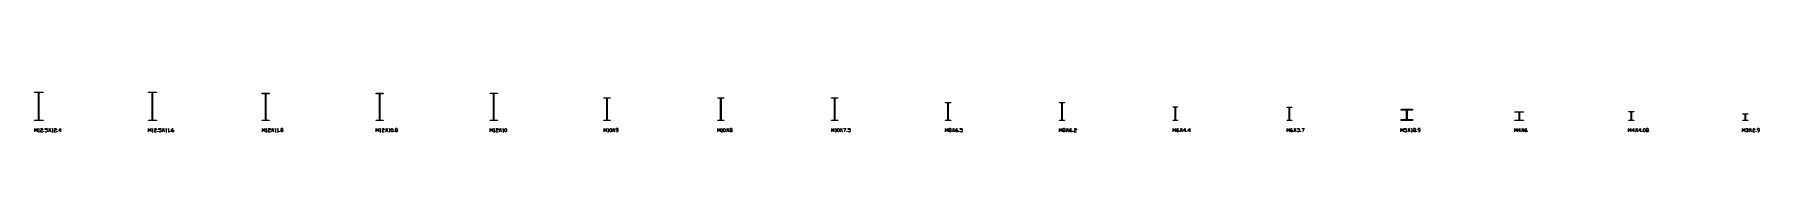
# Model space of a CAD drawing. Header units: inches. Extents: x 0 to 757, y -5 to 12.
import ezdxf

# ---------------------------------------------------------------- set-up
doc = ezdxf.new("R2010")
doc.units = ezdxf.units.IN
doc.header["$MEASUREMENT"] = 0
doc.layers.add('AISC_STEEL', color=7, linetype='Continuous')

msp = doc.modelspace()

# ---------------------------------------------------------------- linework, layer by layer
at = {"color": 3, "lineweight": 0}
for p, q in [((1.62, -4.98), (2.14, -4.98)), ((4.13, -4.98), (4.13, -4.73)), ((6.13, -3.49), (7.13, -4.98)), ((6.13, -4.98), (7.13, -3.49)), ((7.62, -4.98), (8.14, -4.98)), ((10.13, -4.98), (10.13, -4.73)), ((51.61, -4.98), (52.13, -4.98)), ((54.11, -4.98), (54.11, -4.73)), ((56.12, -3.49), (57.11, -4.98)), ((56.12, -4.98), (57.11, -3.49)), ((57.61, -4.98), (58.13, -4.98)), ((58.62, -4.98), (59.12, -4.98)), ((59.61, -4.98), (59.61, -4.73)), ((101.61, -4.98), (102.11, -4.98)), ((104.09, -3.49), (105.11, -4.98)), ((104.09, -4.98), (105.11, -3.49)), ((105.6, -4.98), (106.1, -4.98)), ((106.6, -4.98), (107.09, -4.98)), ((107.59, -4.98), (107.59, -4.73)), ((151.6, -4.98), (152.09, -4.98)), ((154.08, -3.49), (155.09, -4.98)), ((154.08, -4.98), (155.09, -3.49)), ((155.59, -4.98), (156.08, -4.98)), ((156.83, -4.98), (156.83, -4.98)), ((157.84, -4.98), (157.84, -4.73)), ((201.58, -4.98), (202.07, -4.98)), ((204.06, -3.49), (205.07, -4.98)), ((204.06, -4.98), (205.07, -3.49)), ((205.57, -4.98), (206.07, -4.98)), ((206.81, -4.98), (206.81, -4.98)), ((251.56, -4.98), (252.06, -4.98)), ((252.8, -4.98), (252.8, -4.98)), ((253.79, -3.49), (254.81, -4.98)), ((253.79, -4.98), (254.81, -3.49)), ((301.54, -4.98), (302.04, -4.98)), ((302.78, -4.98), (302.78, -4.98)), ((303.78, -3.49), (304.79, -4.98)), ((303.78, -4.98), (304.79, -3.49)), ((351.53, -4.98), (352.02, -4.98)), ((352.77, -4.98), (352.77, -4.98)), ((353.76, -3.49), (354.78, -4.98)), ((353.76, -4.98), (354.78, -3.49)), ((356.76, -4.98), (356.76, -4.73)), ((403, -3.49), (404.01, -4.98)), ((403, -4.98), (404.01, -3.49)), ((406, -4.98), (406, -4.73)), ((452.98, -3.49), (454, -4.98)), ((452.98, -4.98), (454, -3.49)), ((455.98, -4.98), (455.98, -4.73)), ((502.96, -3.49), (503.98, -4.98)), ((502.96, -4.98), (503.98, -3.49)), ((505.96, -4.98), (505.96, -4.73)), ((552.95, -3.49), (553.96, -4.98)), ((552.95, -4.98), (553.96, -3.49)), ((555.95, -4.98), (555.95, -4.73)), ((602.93, -3.49), (603.95, -4.98)), ((602.93, -4.98), (603.95, -3.49)), ((604.44, -4.98), (604.94, -4.98)), ((606.95, -4.98), (606.95, -4.73)), ((652.94, -3.49), (653.93, -4.98)), ((652.94, -4.98), (653.93, -3.49)), ((702.92, -3.49), (703.91, -4.98)), ((702.92, -4.98), (703.91, -3.49)), ((705.92, -4.98), (705.92, -4.73)), ((706.66, -4.98), (706.66, -4.98)), ((752.9, -3.49), (753.89, -4.98)), ((752.9, -4.98), (753.89, -3.49)), ((755.9, -4.98), (755.9, -4.73))]:
    msp.add_line(p, q, dxfattribs=at)
for points in [[(0.13, -4.98), (0.13, -3.49), (0.63, -4.48), (1.13, -3.49), (1.13, -4.98)], [(1.62, -3.74), (1.9, -3.49), (1.9, -4.98)], [(2.64, -3.74), (2.89, -3.49), (3.38, -3.49), (3.63, -3.74), (3.63, -3.99), (3.38, -4.23), (2.89, -4.23), (2.64, -4.48), (2.64, -4.98), (3.63, -4.98)], [(4.62, -4.73), (4.87, -4.98), (5.39, -4.98), (5.64, -4.73), (5.64, -4.23), (5.39, -3.99), (4.62, -3.99), (4.62, -3.49), (5.64, -3.49)], [(7.62, -3.74), (7.87, -3.49), (7.87, -4.98)], [(8.64, -3.74), (8.89, -3.49), (9.38, -3.49), (9.63, -3.74), (9.63, -3.99), (9.38, -4.23), (8.89, -4.23), (8.64, -4.48), (8.64, -4.98), (9.63, -4.98)], [(11.64, -4.48), (10.62, -4.48), (11.39, -3.49), (11.39, -4.98)], [(50.12, -4.98), (50.12, -3.49), (50.61, -4.48), (51.11, -3.49), (51.11, -4.98)], [(51.61, -3.74), (51.88, -3.49), (51.88, -4.98)], [(52.62, -3.74), (52.87, -3.49), (53.37, -3.49), (53.61, -3.74), (53.61, -3.99), (53.37, -4.23), (52.87, -4.23), (52.62, -4.48), (52.62, -4.98), (53.61, -4.98)], [(54.61, -4.73), (54.88, -4.98), (55.37, -4.98), (55.62, -4.73), (55.62, -4.23), (55.37, -3.99), (54.61, -3.99), (54.61, -3.49), (55.62, -3.49)], [(57.61, -3.74), (57.85, -3.49), (57.85, -4.98)], [(58.62, -3.74), (58.87, -3.49), (58.87, -4.98)], [(60.11, -4.23), (60.85, -4.23), (61.13, -4.48), (61.13, -4.73), (60.85, -4.98), (60.36, -4.98), (60.11, -4.73), (60.11, -3.99), (60.61, -3.49), (60.85, -3.49)], [(100.1, -4.98), (100.1, -3.49), (100.6, -4.48), (101.09, -3.49), (101.09, -4.98)], [(101.61, -3.74), (101.86, -3.49), (101.86, -4.98)], [(102.6, -3.74), (102.85, -3.49), (103.35, -3.49), (103.6, -3.74), (103.6, -3.99), (103.35, -4.23), (102.85, -4.23), (102.6, -4.48), (102.6, -4.98), (103.6, -4.98)], [(105.6, -3.74), (105.85, -3.49), (105.85, -4.98)], [(106.6, -3.74), (106.84, -3.49), (106.84, -4.98)], [(108.85, -4.23), (109.1, -4.48), (109.1, -4.73), (108.85, -4.98), (108.36, -4.98), (108.11, -4.73), (108.11, -4.48), (108.36, -4.23), (108.85, -4.23), (109.1, -3.99), (109.1, -3.74), (108.85, -3.49), (108.36, -3.49), (108.11, -3.74), (108.11, -3.99), (108.36, -4.23)], [(150.08, -4.98), (150.08, -3.49), (150.58, -4.48), (151.08, -3.49), (151.08, -4.98)], [(151.6, -3.74), (151.84, -3.49), (151.84, -4.98)], [(152.59, -3.74), (152.84, -3.49), (153.33, -3.49), (153.58, -3.74), (153.58, -3.99), (153.33, -4.23), (152.84, -4.23), (152.59, -4.48), (152.59, -4.98), (153.58, -4.98)], [(155.59, -3.74), (155.84, -3.49), (155.84, -4.98)], [(159.08, -4.23), (159.33, -4.48), (159.33, -4.73), (159.08, -4.98), (158.59, -4.98), (158.34, -4.73), (158.34, -4.48), (158.59, -4.23), (159.08, -4.23), (159.33, -3.99), (159.33, -3.74), (159.08, -3.49), (158.59, -3.49), (158.34, -3.74), (158.34, -3.99), (158.59, -4.23)], [(200.07, -4.98), (200.07, -3.49), (200.56, -4.48), (201.06, -3.49), (201.06, -4.98)], [(201.58, -3.74), (201.83, -3.49), (201.83, -4.98)], [(202.57, -3.74), (202.82, -3.49), (203.31, -3.49), (203.56, -3.74), (203.56, -3.99), (203.31, -4.23), (202.82, -4.23), (202.57, -4.48), (202.57, -4.98), (203.56, -4.98)], [(205.57, -3.74), (205.82, -3.49), (205.82, -4.98)], [(250.05, -4.98), (250.05, -3.49), (250.54, -4.48), (251.07, -3.49), (251.07, -4.98)], [(251.56, -3.74), (251.81, -3.49), (251.81, -4.98)], [(255.55, -4.98), (255.8, -4.98), (256.3, -4.48), (256.3, -3.74), (256.05, -3.49), (255.55, -3.49), (255.31, -3.74), (255.31, -3.99), (255.55, -4.23), (256.3, -4.23)], [(300.03, -4.98), (300.03, -3.49), (300.53, -4.48), (301.05, -3.49), (301.05, -4.98)], [(301.54, -3.74), (301.79, -3.49), (301.79, -4.98)], [(306.03, -4.23), (306.28, -4.48), (306.28, -4.73), (306.03, -4.98), (305.54, -4.98), (305.29, -4.73), (305.29, -4.48), (305.54, -4.23), (306.03, -4.23), (306.28, -3.99), (306.28, -3.74), (306.03, -3.49), (305.54, -3.49), (305.29, -3.74), (305.29, -3.99), (305.54, -4.23)], [(350.01, -4.98), (350.01, -3.49), (350.51, -4.48), (351.03, -3.49), (351.03, -4.98)], [(351.53, -3.74), (351.78, -3.49), (351.78, -4.98)], [(355.27, -3.49), (356.26, -3.49), (355.52, -4.98)], [(357.28, -4.73), (357.53, -4.98), (358.02, -4.98), (358.27, -4.73), (358.27, -4.23), (358.02, -3.99), (357.28, -3.99), (357.28, -3.49), (358.27, -3.49)], [(400, -4.98), (400, -3.49), (400.49, -4.48), (401.01, -3.49), (401.01, -4.98)], [(402.25, -4.23), (402.5, -4.48), (402.5, -4.73), (402.25, -4.98), (401.76, -4.98), (401.51, -4.73), (401.51, -4.48), (401.76, -4.23), (402.25, -4.23), (402.5, -3.99), (402.5, -3.74), (402.25, -3.49), (401.76, -3.49), (401.51, -3.74), (401.51, -3.99), (401.76, -4.23)], [(404.51, -4.23), (405.25, -4.23), (405.5, -4.48), (405.5, -4.73), (405.25, -4.98), (404.76, -4.98), (404.51, -4.73), (404.51, -3.99), (405.01, -3.49), (405.25, -3.49)], [(406.49, -4.73), (406.74, -4.98), (407.26, -4.98), (407.51, -4.73), (407.51, -4.23), (407.26, -3.99), (406.49, -3.99), (406.49, -3.49), (407.51, -3.49)], [(449.98, -4.98), (449.98, -3.49), (450.5, -4.48), (451, -3.49), (451, -4.98)], [(452.24, -4.23), (452.48, -4.48), (452.48, -4.73), (452.24, -4.98), (451.74, -4.98), (451.49, -4.73), (451.49, -4.48), (451.74, -4.23), (452.24, -4.23), (452.48, -3.99), (452.48, -3.74), (452.24, -3.49), (451.74, -3.49), (451.49, -3.74), (451.49, -3.99), (451.74, -4.23)], [(454.49, -4.23), (455.24, -4.23), (455.48, -4.48), (455.48, -4.73), (455.24, -4.98), (454.74, -4.98), (454.49, -4.73), (454.49, -3.99), (454.99, -3.49), (455.24, -3.49)], [(456.48, -3.74), (456.75, -3.49), (457.24, -3.49), (457.49, -3.74), (457.49, -3.99), (457.24, -4.23), (456.75, -4.23), (456.48, -4.48), (456.48, -4.98), (457.49, -4.98)], [(499.96, -4.98), (499.96, -3.49), (500.48, -4.48), (500.98, -3.49), (500.98, -4.98)], [(501.48, -4.23), (502.22, -4.23), (502.47, -4.48), (502.47, -4.73), (502.22, -4.98), (501.72, -4.98), (501.48, -4.73), (501.48, -3.99), (501.97, -3.49), (502.22, -3.49)], [(505.47, -4.48), (504.48, -4.48), (505.22, -3.49), (505.22, -4.98)], [(507.48, -4.48), (506.46, -4.48), (507.23, -3.49), (507.23, -4.98)], [(549.95, -4.98), (549.95, -3.49), (550.47, -4.48), (550.96, -3.49), (550.96, -4.98)], [(551.46, -4.23), (552.2, -4.23), (552.45, -4.48), (552.45, -4.73), (552.2, -4.98), (551.71, -4.98), (551.46, -4.73), (551.46, -3.99), (551.95, -3.49), (552.2, -3.49)], [(554.46, -3.74), (554.71, -3.49), (555.2, -3.49), (555.45, -3.74), (555.45, -3.99), (555.2, -4.23), (554.95, -4.23)], [(555.2, -4.23), (555.45, -4.48), (555.45, -4.73), (555.2, -4.98), (554.71, -4.98), (554.46, -4.73)], [(556.47, -3.49), (557.46, -3.49), (556.71, -4.98)], [(599.93, -4.98), (599.93, -3.49), (600.45, -4.48), (600.95, -3.49), (600.95, -4.98)], [(601.44, -4.73), (601.69, -4.98), (602.19, -4.98), (602.43, -4.73), (602.43, -4.23), (602.19, -3.99), (601.44, -3.99), (601.44, -3.49), (602.43, -3.49)], [(604.44, -3.74), (604.69, -3.49), (604.69, -4.98)], [(606.2, -4.23), (606.45, -4.48), (606.45, -4.73), (606.2, -4.98), (605.68, -4.98), (605.43, -4.73), (605.43, -4.48), (605.68, -4.23), (606.2, -4.23), (606.45, -3.99), (606.45, -3.74), (606.2, -3.49), (605.68, -3.49), (605.43, -3.74), (605.43, -3.99), (605.68, -4.23)], [(607.69, -4.98), (607.94, -4.98), (608.43, -4.48), (608.43, -3.74), (608.19, -3.49), (607.69, -3.49), (607.44, -3.74), (607.44, -3.99), (607.69, -4.23), (608.43, -4.23)], [(649.94, -4.98), (649.94, -3.49), (650.43, -4.48), (650.93, -3.49), (650.93, -4.98)], [(652.42, -4.48), (651.42, -4.48), (652.17, -3.49), (652.17, -4.98)], [(654.42, -4.23), (655.17, -4.23), (655.42, -4.48), (655.42, -4.73), (655.17, -4.98), (654.67, -4.98), (654.42, -4.73), (654.42, -3.99), (654.92, -3.49), (655.17, -3.49)], [(699.92, -4.98), (699.92, -3.49), (700.42, -4.48), (700.91, -3.49), (700.91, -4.98)], [(702.4, -4.48), (701.41, -4.48), (702.15, -3.49), (702.15, -4.98)], [(705.4, -4.48), (704.41, -4.48), (705.15, -3.49), (705.15, -4.98)], [(708.4, -4.23), (708.65, -4.48), (708.65, -4.73), (708.4, -4.98), (707.9, -4.98), (707.66, -4.73), (707.66, -4.48), (707.9, -4.23), (708.4, -4.23), (708.65, -3.99), (708.65, -3.74), (708.4, -3.49), (707.9, -3.49), (707.66, -3.74), (707.66, -3.99), (707.9, -4.23)], [(749.9, -4.98), (749.9, -3.49), (750.4, -4.48), (750.89, -3.49), (750.89, -4.98)], [(751.39, -3.74), (751.64, -3.49), (752.13, -3.49), (752.38, -3.74), (752.38, -3.99), (752.13, -4.23), (751.89, -4.23)], [(752.13, -4.23), (752.38, -4.48), (752.38, -4.73), (752.13, -4.98), (751.64, -4.98), (751.39, -4.73)], [(754.39, -3.74), (754.64, -3.49), (755.13, -3.49), (755.38, -3.74), (755.38, -3.99), (755.13, -4.23), (754.64, -4.23), (754.39, -4.48), (754.39, -4.98), (755.38, -4.98)], [(756.65, -4.98), (756.89, -4.98), (757.39, -4.48), (757.39, -3.74), (757.14, -3.49), (756.65, -3.49), (756.4, -3.74), (756.4, -3.99), (756.65, -4.23), (757.39, -4.23)]]:
    msp.add_lwpolyline(points, dxfattribs=at)
for points in [[(156.83, -4.98), (156.58, -4.73), (156.58, -3.74), (156.83, -3.49), (157.07, -3.49), (157.32, -3.74), (157.32, -4.73), (157.07, -4.98)], [(206.81, -4.98), (206.56, -4.73), (206.56, -3.74), (206.81, -3.49), (207.06, -3.49), (207.31, -3.74), (207.31, -4.73), (207.06, -4.98)], [(252.8, -4.98), (252.55, -4.73), (252.55, -3.74), (252.8, -3.49), (253.05, -3.49), (253.3, -3.74), (253.3, -4.73), (253.05, -4.98)], [(302.78, -4.98), (302.54, -4.73), (302.54, -3.74), (302.78, -3.49), (303.03, -3.49), (303.28, -3.74), (303.28, -4.73), (303.03, -4.98)], [(352.77, -4.98), (352.52, -4.73), (352.52, -3.74), (352.77, -3.49), (353.01, -3.49), (353.26, -3.74), (353.26, -4.73), (353.01, -4.98)], [(706.66, -4.98), (706.42, -4.73), (706.42, -3.74), (706.66, -3.49), (706.91, -3.49), (707.16, -3.74), (707.16, -4.73), (706.91, -4.98)]]:
    msp.add_lwpolyline(points, close=True, dxfattribs=at)
at = {"layer": 'AISC_STEEL'}
for points in [[(3.75, 12.5), (3.75, 12.27), (2.29, 12.27), (2.26, 12.27), (2.23, 12.27), (2.2, 12.26), (2.17, 12.25), (2.15, 12.24), (2.12, 12.23), (2.1, 12.21), (2.07, 12.19), (2.05, 12.17), (2.03, 12.15), (2.01, 12.13), (2, 12.1), (1.98, 12.08), (1.97, 12.05), (1.96, 12.02), (1.96, 12), (1.95, 11.97), (1.95, 11.94), (1.95, 0.56), (1.95, 0.53), (1.96, 0.5), (1.96, 0.48), (1.97, 0.45), (1.98, 0.42), (2, 0.4), (2.01, 0.37), (2.03, 0.35), (2.05, 0.33), (2.07, 0.31), (2.1, 0.29), (2.12, 0.27), (2.15, 0.26), (2.17, 0.25), (2.2, 0.24), (2.23, 0.23), (2.26, 0.23), (2.29, 0.23), (3.75, 0.23), (3.75, 0), (0, 0), (0, 0.23), (1.46, 0.23), (1.49, 0.23), (1.52, 0.23), (1.55, 0.24), (1.58, 0.25), (1.6, 0.26), (1.63, 0.27), (1.65, 0.29), (1.68, 0.31), (1.7, 0.33), (1.72, 0.35), (1.74, 0.37), (1.75, 0.4), (1.77, 0.42), (1.78, 0.45), (1.79, 0.48), (1.79, 0.5), (1.8, 0.53), (1.8, 0.56), (1.8, 11.94), (1.8, 11.97), (1.79, 12), (1.79, 12.02), (1.78, 12.05), (1.77, 12.08), (1.75, 12.1), (1.74, 12.13), (1.72, 12.15), (1.7, 12.17), (1.68, 12.19), (1.65, 12.21), (1.63, 12.23), (1.6, 12.24), (1.58, 12.25), (1.55, 12.26), (1.52, 12.27), (1.49, 12.27), (1.46, 12.27), (0, 12.27), (0, 12.5)], [(53.5, 12.5), (53.5, 12.29), (52.18, 12.29), (52.15, 12.29), (52.12, 12.28), (52.09, 12.28), (52.07, 12.27), (52.04, 12.26), (52.01, 12.25), (51.99, 12.23), (51.96, 12.21), (51.94, 12.2), (51.92, 12.18), (51.9, 12.15), (51.88, 12.13), (51.87, 12.1), (51.86, 12.08), (51.85, 12.05), (51.84, 12.02), (51.83, 11.99), (51.83, 11.97), (51.83, 11.94), (51.83, 0.56), (51.83, 0.53), (51.83, 0.51), (51.84, 0.48), (51.85, 0.45), (51.86, 0.42), (51.87, 0.4), (51.88, 0.37), (51.9, 0.35), (51.92, 0.32), (51.94, 0.3), (51.96, 0.29), (51.99, 0.27), (52.01, 0.25), (52.04, 0.24), (52.07, 0.23), (52.09, 0.22), (52.12, 0.22), (52.15, 0.21), (52.18, 0.21), (53.5, 0.21), (53.5, 0), (50, 0), (50, 0.21), (51.32, 0.21), (51.35, 0.21), (51.38, 0.22), (51.41, 0.22), (51.43, 0.23), (51.46, 0.24), (51.49, 0.25), (51.51, 0.27), (51.54, 0.29), (51.56, 0.3), (51.58, 0.32), (51.6, 0.35), (51.62, 0.37), (51.63, 0.4), (51.64, 0.42), (51.65, 0.45), (51.66, 0.48), (51.67, 0.51), (51.67, 0.53), (51.67, 0.56), (51.67, 11.94), (51.67, 11.97), (51.67, 11.99), (51.66, 12.02), (51.65, 12.05), (51.64, 12.08), (51.63, 12.1), (51.62, 12.13), (51.6, 12.15), (51.58, 12.18), (51.56, 12.2), (51.54, 12.21), (51.51, 12.23), (51.49, 12.25), (51.46, 12.26), (51.43, 12.27), (51.41, 12.28), (51.38, 12.28), (51.35, 12.29), (51.32, 12.29), (50, 12.29), (50, 12.5)], [(103.07, 12), (103.07, 11.78), (101.96, 11.78), (101.93, 11.77), (101.9, 11.77), (101.87, 11.76), (101.85, 11.75), (101.82, 11.74), (101.79, 11.73), (101.77, 11.71), (101.74, 11.7), (101.72, 11.68), (101.7, 11.65), (101.68, 11.63), (101.67, 11.61), (101.66, 11.58), (101.64, 11.55), (101.64, 11.52), (101.63, 11.5), (101.62, 11.47), (101.62, 11.44), (101.62, 0.56), (101.62, 0.53), (101.63, 0.5), (101.64, 0.48), (101.64, 0.45), (101.66, 0.42), (101.67, 0.39), (101.68, 0.37), (101.7, 0.35), (101.72, 0.32), (101.74, 0.3), (101.77, 0.29), (101.79, 0.27), (101.82, 0.26), (101.85, 0.25), (101.87, 0.24), (101.9, 0.23), (101.93, 0.23), (101.96, 0.22), (103.07, 0.22), (103.07, 0), (100, 0), (100, 0.22), (101.11, 0.22), (101.14, 0.23), (101.17, 0.23), (101.2, 0.24), (101.22, 0.25), (101.25, 0.26), (101.28, 0.27), (101.3, 0.29), (101.33, 0.3), (101.35, 0.32), (101.37, 0.35), (101.39, 0.37), (101.4, 0.39), (101.41, 0.42), (101.43, 0.45), (101.43, 0.48), (101.44, 0.5), (101.45, 0.53), (101.45, 0.56), (101.45, 11.44), (101.45, 11.47), (101.44, 11.5), (101.43, 11.52), (101.43, 11.55), (101.41, 11.58), (101.4, 11.61), (101.39, 11.63), (101.37, 11.65), (101.35, 11.68), (101.33, 11.7), (101.3, 11.71), (101.28, 11.73), (101.25, 11.74), (101.22, 11.75), (101.2, 11.76), (101.17, 11.77), (101.14, 11.77), (101.11, 11.78), (100, 11.78), (100, 12)], [(153.07, 12), (153.07, 11.79), (151.97, 11.79), (151.94, 11.79), (151.91, 11.79), (151.88, 11.78), (151.85, 11.77), (151.83, 11.76), (151.8, 11.75), (151.77, 11.73), (151.75, 11.72), (151.73, 11.7), (151.71, 11.68), (151.69, 11.65), (151.67, 11.63), (151.66, 11.61), (151.64, 11.58), (151.63, 11.55), (151.63, 11.52), (151.62, 11.5), (151.62, 11.47), (151.62, 11.44), (151.62, 0.56), (151.62, 0.53), (151.62, 0.5), (151.63, 0.48), (151.63, 0.45), (151.64, 0.42), (151.66, 0.39), (151.67, 0.37), (151.69, 0.35), (151.71, 0.32), (151.73, 0.3), (151.75, 0.28), (151.77, 0.27), (151.8, 0.25), (151.83, 0.24), (151.85, 0.23), (151.88, 0.22), (151.91, 0.21), (151.94, 0.21), (151.97, 0.21), (153.07, 0.21), (153.07, 0), (150, 0), (150, 0.21), (151.1, 0.21), (151.13, 0.21), (151.16, 0.21), (151.19, 0.22), (151.22, 0.23), (151.24, 0.24), (151.27, 0.25), (151.3, 0.27), (151.32, 0.28), (151.34, 0.3), (151.36, 0.32), (151.38, 0.35), (151.4, 0.37), (151.41, 0.39), (151.43, 0.42), (151.44, 0.45), (151.44, 0.48), (151.45, 0.5), (151.45, 0.53), (151.46, 0.56), (151.46, 11.44), (151.45, 11.47), (151.45, 11.5), (151.44, 11.52), (151.44, 11.55), (151.43, 11.58), (151.41, 11.61), (151.4, 11.63), (151.38, 11.65), (151.36, 11.68), (151.34, 11.7), (151.32, 11.72), (151.3, 11.73), (151.27, 11.75), (151.24, 11.76), (151.22, 11.77), (151.19, 11.78), (151.16, 11.79), (151.13, 11.79), (151.1, 11.79), (150, 11.79), (150, 12)], [(203.25, 12), (203.25, 11.82), (202.02, 11.82), (201.99, 11.82), (201.96, 11.81), (201.93, 11.81), (201.9, 11.8), (201.88, 11.79), (201.85, 11.77), (201.83, 11.76), (201.8, 11.74), (201.78, 11.72), (201.76, 11.69), (201.75, 11.67), (201.73, 11.64), (201.72, 11.62), (201.71, 11.59), (201.7, 11.56), (201.7, 11.53), (201.7, 11.5), (201.7, 0.5), (201.7, 0.47), (201.7, 0.44), (201.71, 0.41), (201.72, 0.38), (201.73, 0.36), (201.75, 0.33), (201.76, 0.31), (201.78, 0.28), (201.8, 0.26), (201.83, 0.24), (201.85, 0.23), (201.88, 0.21), (201.9, 0.2), (201.93, 0.19), (201.96, 0.19), (201.99, 0.18), (202.02, 0.18), (203.25, 0.18), (203.25, 0), (200, 0), (200, 0.18), (201.23, 0.18), (201.26, 0.18), (201.29, 0.19), (201.32, 0.19), (201.35, 0.2), (201.37, 0.21), (201.4, 0.23), (201.42, 0.24), (201.45, 0.26), (201.47, 0.28), (201.49, 0.31), (201.5, 0.33), (201.52, 0.36), (201.53, 0.38), (201.54, 0.41), (201.55, 0.44), (201.55, 0.47), (201.55, 0.5), (201.55, 11.5), (201.55, 11.53), (201.55, 11.56), (201.54, 11.59), (201.53, 11.62), (201.52, 11.64), (201.5, 11.67), (201.49, 11.69), (201.47, 11.72), (201.45, 11.74), (201.42, 11.76), (201.4, 11.77), (201.37, 11.79), (201.35, 11.8), (201.32, 11.81), (201.29, 11.81), (201.26, 11.82), (201.23, 11.82), (200, 11.82), (200, 12)], [(252.69, 10), (252.69, 9.79), (251.78, 9.79), (251.75, 9.79), (251.72, 9.79), (251.69, 9.78), (251.66, 9.77), (251.64, 9.76), (251.61, 9.75), (251.59, 9.74), (251.56, 9.72), (251.54, 9.7), (251.52, 9.68), (251.5, 9.66), (251.48, 9.63), (251.47, 9.61), (251.45, 9.58), (251.44, 9.55), (251.43, 9.52), (251.43, 9.5), (251.42, 9.47), (251.42, 9.44), (251.42, 0.56), (251.42, 0.53), (251.43, 0.5), (251.43, 0.48), (251.44, 0.45), (251.45, 0.42), (251.47, 0.39), (251.48, 0.37), (251.5, 0.34), (251.52, 0.32), (251.54, 0.3), (251.56, 0.28), (251.59, 0.26), (251.61, 0.25), (251.64, 0.24), (251.66, 0.23), (251.69, 0.22), (251.72, 0.21), (251.75, 0.21), (251.78, 0.21), (252.69, 0.21), (252.69, 0), (250, 0), (250, 0.21), (250.91, 0.21), (250.94, 0.21), (250.97, 0.21), (251, 0.22), (251.03, 0.23), (251.05, 0.24), (251.08, 0.25), (251.1, 0.26), (251.13, 0.28), (251.15, 0.3), (251.17, 0.32), (251.19, 0.34), (251.21, 0.37), (251.22, 0.39), (251.24, 0.42), (251.25, 0.45), (251.26, 0.48), (251.26, 0.5), (251.27, 0.53), (251.27, 0.56), (251.27, 9.44), (251.27, 9.47), (251.26, 9.5), (251.26, 9.52), (251.25, 9.55), (251.24, 9.58), (251.22, 9.61), (251.21, 9.63), (251.19, 9.66), (251.17, 9.68), (251.15, 9.7), (251.13, 9.72), (251.1, 9.74), (251.08, 9.75), (251.05, 9.76), (251.03, 9.77), (251, 9.78), (250.97, 9.79), (250.94, 9.79), (250.91, 9.79), (250, 9.79), (250, 10)], [(302.69, 9.95), (302.69, 9.77), (301.8, 9.77), (301.77, 9.77), (301.74, 9.76), (301.71, 9.76), (301.68, 9.75), (301.65, 9.74), (301.62, 9.73), (301.6, 9.71), (301.57, 9.7), (301.55, 9.68), (301.53, 9.66), (301.51, 9.63), (301.49, 9.61), (301.47, 9.59), (301.46, 9.56), (301.44, 9.53), (301.43, 9.5), (301.43, 9.48), (301.42, 9.45), (301.42, 9.42), (301.42, 9.39), (301.42, 0.56), (301.42, 0.53), (301.42, 0.5), (301.43, 0.47), (301.43, 0.45), (301.44, 0.42), (301.46, 0.39), (301.47, 0.36), (301.49, 0.34), (301.51, 0.32), (301.53, 0.29), (301.55, 0.27), (301.57, 0.25), (301.6, 0.24), (301.62, 0.22), (301.65, 0.21), (301.68, 0.2), (301.71, 0.19), (301.74, 0.19), (301.77, 0.18), (301.8, 0.18), (302.69, 0.18), (302.69, 0), (300, 0), (300, 0.18), (300.89, 0.18), (300.92, 0.18), (300.95, 0.19), (300.98, 0.19), (301.01, 0.2), (301.04, 0.21), (301.07, 0.22), (301.09, 0.24), (301.12, 0.25), (301.14, 0.27), (301.16, 0.29), (301.18, 0.32), (301.2, 0.34), (301.22, 0.36), (301.23, 0.39), (301.25, 0.42), (301.26, 0.45), (301.26, 0.47), (301.27, 0.5), (301.27, 0.53), (301.27, 0.56), (301.27, 9.39), (301.27, 9.42), (301.27, 9.45), (301.26, 9.48), (301.26, 9.5), (301.25, 9.53), (301.23, 9.56), (301.22, 9.59), (301.2, 9.61), (301.18, 9.63), (301.16, 9.66), (301.14, 9.68), (301.12, 9.7), (301.09, 9.71), (301.07, 9.73), (301.04, 9.74), (301.01, 9.75), (300.98, 9.76), (300.95, 9.76), (300.92, 9.77), (300.89, 9.77), (300, 9.77), (300, 9.95)], [(352.69, 9.99), (352.69, 9.82), (351.68, 9.82), (351.65, 9.82), (351.62, 9.81), (351.59, 9.8), (351.56, 9.79), (351.53, 9.78), (351.51, 9.76), (351.49, 9.74), (351.47, 9.72), (351.45, 9.69), (351.44, 9.67), (351.42, 9.64), (351.42, 9.61), (351.41, 9.58), (351.41, 9.55), (351.41, 0.44), (351.41, 0.41), (351.42, 0.38), (351.42, 0.35), (351.44, 0.32), (351.45, 0.3), (351.47, 0.27), (351.49, 0.25), (351.51, 0.23), (351.53, 0.21), (351.56, 0.2), (351.59, 0.19), (351.62, 0.18), (351.65, 0.17), (351.68, 0.17), (352.69, 0.17), (352.69, 0), (350, 0), (350, 0.17), (351.01, 0.17), (351.04, 0.17), (351.07, 0.18), (351.1, 0.19), (351.13, 0.2), (351.16, 0.21), (351.18, 0.23), (351.2, 0.25), (351.22, 0.27), (351.24, 0.3), (351.25, 0.32), (351.27, 0.35), (351.27, 0.38), (351.28, 0.41), (351.28, 0.44), (351.28, 9.55), (351.28, 9.58), (351.27, 9.61), (351.27, 9.64), (351.25, 9.67), (351.24, 9.69), (351.22, 9.72), (351.2, 9.74), (351.18, 9.76), (351.16, 9.78), (351.13, 9.79), (351.1, 9.8), (351.07, 9.81), (351.04, 9.82), (351.01, 9.82), (350, 9.82), (350, 9.99)], [(402.28, 8), (402.28, 7.81), (401.58, 7.81), (401.55, 7.81), (401.52, 7.81), (401.49, 7.8), (401.47, 7.79), (401.44, 7.78), (401.41, 7.77), (401.39, 7.76), (401.36, 7.74), (401.34, 7.72), (401.32, 7.7), (401.3, 7.68), (401.28, 7.66), (401.26, 7.63), (401.25, 7.61), (401.24, 7.58), (401.23, 7.55), (401.22, 7.52), (401.21, 7.5), (401.21, 7.47), (401.21, 7.44), (401.21, 0.56), (401.21, 0.53), (401.21, 0.5), (401.22, 0.48), (401.23, 0.45), (401.24, 0.42), (401.25, 0.39), (401.26, 0.37), (401.28, 0.34), (401.3, 0.32), (401.32, 0.3), (401.34, 0.28), (401.36, 0.26), (401.39, 0.24), (401.41, 0.23), (401.44, 0.22), (401.47, 0.21), (401.49, 0.2), (401.52, 0.19), (401.55, 0.19), (401.58, 0.19), (402.28, 0.19), (402.28, 0), (400, 0), (400, 0.19), (400.7, 0.19), (400.73, 0.19), (400.76, 0.19), (400.79, 0.2), (400.81, 0.21), (400.84, 0.22), (400.87, 0.23), (400.89, 0.24), (400.92, 0.26), (400.94, 0.28), (400.96, 0.3), (400.98, 0.32), (401, 0.34), (401.02, 0.37), (401.03, 0.39), (401.04, 0.42), (401.05, 0.45), (401.06, 0.48), (401.07, 0.5), (401.07, 0.53), (401.07, 0.56), (401.07, 7.44), (401.07, 7.47), (401.07, 7.5), (401.06, 7.52), (401.05, 7.55), (401.04, 7.58), (401.03, 7.61), (401.02, 7.63), (401, 7.66), (400.98, 7.68), (400.96, 7.7), (400.94, 7.72), (400.92, 7.74), (400.89, 7.76), (400.87, 7.77), (400.84, 7.78), (400.81, 7.79), (400.79, 7.8), (400.76, 7.81), (400.73, 7.81), (400.7, 7.81), (400, 7.81), (400, 8)], [(452.28, 8), (452.28, 7.82), (451.47, 7.82), (451.44, 7.82), (451.41, 7.82), (451.38, 7.81), (451.35, 7.8), (451.33, 7.78), (451.3, 7.77), (451.28, 7.75), (451.26, 7.72), (451.24, 7.7), (451.23, 7.68), (451.22, 7.65), (451.21, 7.62), (451.21, 7.59), (451.2, 7.56), (451.2, 0.44), (451.21, 0.41), (451.21, 0.38), (451.22, 0.35), (451.23, 0.32), (451.24, 0.3), (451.26, 0.28), (451.28, 0.25), (451.3, 0.23), (451.33, 0.22), (451.35, 0.2), (451.38, 0.19), (451.41, 0.18), (451.44, 0.18), (451.47, 0.18), (452.28, 0.18), (452.28, 0), (450, 0), (450, 0.18), (450.81, 0.18), (450.84, 0.18), (450.87, 0.18), (450.9, 0.19), (450.93, 0.2), (450.95, 0.22), (450.98, 0.23), (451, 0.25), (451.02, 0.28), (451.04, 0.3), (451.05, 0.32), (451.06, 0.35), (451.07, 0.38), (451.07, 0.41), (451.08, 0.44), (451.08, 7.56), (451.07, 7.59), (451.07, 7.62), (451.06, 7.65), (451.05, 7.68), (451.04, 7.7), (451.02, 7.72), (451, 7.75), (450.98, 7.77), (450.95, 7.78), (450.93, 7.8), (450.9, 7.81), (450.87, 7.82), (450.84, 7.82), (450.81, 7.82), (450, 7.82), (450, 8)], [(501.84, 6), (501.84, 5.83), (501.18, 5.83), (501.15, 5.83), (501.13, 5.82), (501.1, 5.81), (501.08, 5.8), (501.06, 5.79), (501.04, 5.77), (501.02, 5.75), (501, 5.73), (500.99, 5.7), (500.98, 5.68), (500.98, 5.65), (500.98, 5.62), (500.98, 0.38), (500.98, 0.35), (500.98, 0.32), (500.99, 0.3), (501, 0.27), (501.02, 0.25), (501.04, 0.23), (501.06, 0.21), (501.08, 0.2), (501.1, 0.19), (501.13, 0.18), (501.15, 0.17), (501.18, 0.17), (501.84, 0.17), (501.84, 0), (500, 0), (500, 0.17), (500.66, 0.17), (500.69, 0.17), (500.71, 0.18), (500.74, 0.19), (500.76, 0.2), (500.78, 0.21), (500.8, 0.23), (500.82, 0.25), (500.84, 0.27), (500.85, 0.3), (500.86, 0.32), (500.86, 0.35), (500.86, 0.38), (500.86, 5.62), (500.86, 5.65), (500.86, 5.68), (500.85, 5.7), (500.84, 5.73), (500.82, 5.75), (500.8, 5.77), (500.78, 5.79), (500.76, 5.8), (500.74, 5.81), (500.71, 5.82), (500.69, 5.83), (500.66, 5.83), (500, 5.83), (500, 6)], [(552, 5.92), (552, 5.79), (551.23, 5.79), (551.21, 5.79), (551.19, 5.78), (551.16, 5.78), (551.14, 5.77), (551.12, 5.75), (551.1, 5.74), (551.09, 5.72), (551.07, 5.7), (551.06, 5.68), (551.06, 5.65), (551.05, 5.63), (551.05, 5.61), (551.05, 0.31), (551.05, 0.29), (551.06, 0.27), (551.06, 0.24), (551.07, 0.22), (551.09, 0.2), (551.1, 0.18), (551.12, 0.17), (551.14, 0.15), (551.16, 0.14), (551.19, 0.14), (551.21, 0.13), (551.23, 0.13), (552, 0.13), (552, 0), (550, 0), (550, 0.13), (550.77, 0.13), (550.79, 0.13), (550.81, 0.14), (550.84, 0.14), (550.86, 0.15), (550.88, 0.17), (550.9, 0.18), (550.91, 0.2), (550.93, 0.22), (550.94, 0.24), (550.94, 0.27), (550.95, 0.29), (550.95, 0.31), (550.95, 5.61), (550.95, 5.63), (550.94, 5.65), (550.94, 5.68), (550.93, 5.7), (550.91, 5.72), (550.9, 5.74), (550.88, 5.75), (550.86, 5.77), (550.84, 5.78), (550.81, 5.78), (550.79, 5.79), (550.77, 5.79), (550, 5.79), (550, 5.92)], [(605, 5), (605, 4.58), (603.05, 4.58), (603.03, 4.58), (603, 4.58), (602.97, 4.57), (602.94, 4.57), (602.91, 4.56), (602.88, 4.54), (602.86, 4.53), (602.83, 4.52), (602.81, 4.5), (602.78, 4.48), (602.76, 4.46), (602.74, 4.43), (602.73, 4.41), (602.71, 4.39), (602.7, 4.36), (602.69, 4.33), (602.68, 4.3), (602.67, 4.28), (602.66, 4.25), (602.66, 4.22), (602.66, 4.19), (602.66, 0.81), (602.66, 0.78), (602.66, 0.75), (602.67, 0.72), (602.68, 0.7), (602.69, 0.67), (602.7, 0.64), (602.71, 0.61), (602.73, 0.59), (602.74, 0.57), (602.76, 0.54), (602.78, 0.52), (602.81, 0.5), (602.83, 0.48), (602.86, 0.47), (602.88, 0.46), (602.91, 0.44), (602.94, 0.43), (602.97, 0.43), (603, 0.42), (603.03, 0.42), (603.05, 0.42), (605, 0.42), (605, 0), (600, 0), (600, 0.42), (601.95, 0.42), (601.97, 0.42), (602, 0.42), (602.03, 0.43), (602.06, 0.43), (602.09, 0.44), (602.12, 0.46), (602.14, 0.47), (602.17, 0.48), (602.19, 0.5), (602.22, 0.52), (602.24, 0.54), (602.26, 0.57), (602.27, 0.59), (602.29, 0.61), (602.3, 0.64), (602.31, 0.67), (602.32, 0.7), (602.33, 0.72), (602.34, 0.75), (602.34, 0.78), (602.34, 0.81), (602.34, 4.19), (602.34, 4.22), (602.34, 4.25), (602.33, 4.28), (602.32, 4.3), (602.31, 4.33), (602.3, 4.36), (602.29, 4.39), (602.27, 4.41), (602.26, 4.43), (602.24, 4.46), (602.22, 4.48), (602.19, 4.5), (602.17, 4.52), (602.14, 4.53), (602.12, 4.54), (602.09, 4.56), (602.06, 4.57), (602.03, 4.57), (602, 4.58), (601.97, 4.58), (601.95, 4.58), (600, 4.58), (600, 5)], [(653.8, 3.8), (653.8, 3.64), (652.3, 3.64), (652.28, 3.64), (652.25, 3.63), (652.22, 3.63), (652.19, 3.62), (652.16, 3.61), (652.13, 3.59), (652.11, 3.58), (652.09, 3.56), (652.06, 3.54), (652.04, 3.52), (652.03, 3.5), (652.01, 3.47), (652, 3.44), (651.99, 3.42), (651.98, 3.39), (651.97, 3.36), (651.97, 3.33), (651.97, 3.3), (651.97, 0.5), (651.97, 0.47), (651.97, 0.44), (651.98, 0.41), (651.99, 0.38), (652, 0.36), (652.01, 0.33), (652.03, 0.3), (652.04, 0.28), (652.06, 0.26), (652.09, 0.24), (652.11, 0.22), (652.13, 0.21), (652.16, 0.19), (652.19, 0.18), (652.22, 0.17), (652.25, 0.17), (652.28, 0.16), (652.3, 0.16), (653.8, 0.16), (653.8, 0), (650, 0), (650, 0.16), (651.49, 0.16), (651.52, 0.16), (651.55, 0.17), (651.58, 0.17), (651.61, 0.18), (651.64, 0.19), (651.66, 0.21), (651.69, 0.22), (651.71, 0.24), (651.74, 0.26), (651.76, 0.28), (651.77, 0.3), (651.79, 0.33), (651.8, 0.36), (651.81, 0.38), (651.82, 0.41), (651.83, 0.44), (651.83, 0.47), (651.84, 0.5), (651.84, 3.3), (651.83, 3.33), (651.83, 3.36), (651.82, 3.39), (651.81, 3.42), (651.8, 3.44), (651.79, 3.47), (651.77, 3.5), (651.76, 3.52), (651.74, 3.54), (651.71, 3.56), (651.69, 3.58), (651.66, 3.59), (651.64, 3.61), (651.61, 3.62), (651.58, 3.63), (651.55, 3.63), (651.52, 3.64), (651.49, 3.64), (650, 3.64), (650, 3.8)], [(702.25, 4), (702.25, 3.83), (701.58, 3.83), (701.55, 3.83), (701.52, 3.83), (701.49, 3.82), (701.46, 3.81), (701.43, 3.8), (701.4, 3.79), (701.38, 3.78), (701.35, 3.76), (701.33, 3.74), (701.31, 3.73), (701.29, 3.7), (701.27, 3.68), (701.25, 3.66), (701.24, 3.63), (701.22, 3.61), (701.21, 3.58), (701.2, 3.55), (701.19, 3.52), (701.19, 3.5), (701.18, 3.47), (701.18, 3.44), (701.18, 0.56), (701.18, 0.53), (701.19, 0.5), (701.19, 0.48), (701.2, 0.45), (701.21, 0.42), (701.22, 0.39), (701.24, 0.37), (701.25, 0.34), (701.27, 0.32), (701.29, 0.3), (701.31, 0.27), (701.33, 0.26), (701.35, 0.24), (701.38, 0.22), (701.4, 0.21), (701.43, 0.2), (701.46, 0.19), (701.49, 0.18), (701.52, 0.17), (701.55, 0.17), (701.58, 0.17), (702.25, 0.17), (702.25, 0), (700, 0), (700, 0.17), (700.67, 0.17), (700.7, 0.17), (700.73, 0.17), (700.76, 0.18), (700.79, 0.19), (700.82, 0.2), (700.85, 0.21), (700.87, 0.22), (700.9, 0.24), (700.92, 0.26), (700.94, 0.27), (700.96, 0.3), (700.98, 0.32), (701, 0.34), (701.01, 0.37), (701.03, 0.39), (701.04, 0.42), (701.05, 0.45), (701.06, 0.48), (701.06, 0.5), (701.07, 0.53), (701.07, 0.56), (701.07, 3.44), (701.07, 3.47), (701.06, 3.5), (701.06, 3.52), (701.05, 3.55), (701.04, 3.58), (701.03, 3.61), (701.01, 3.63), (701, 3.66), (700.98, 3.68), (700.96, 3.7), (700.94, 3.73), (700.92, 3.74), (700.9, 3.76), (700.87, 3.78), (700.85, 3.79), (700.82, 3.8), (700.79, 3.81), (700.76, 3.82), (700.73, 3.83), (700.7, 3.83), (700.67, 3.83), (700, 3.83), (700, 4)], [(752.25, 3), (752.25, 2.87), (751.54, 2.87), (751.51, 2.87), (751.48, 2.87), (751.45, 2.86), (751.43, 2.85), (751.4, 2.84), (751.37, 2.83), (751.35, 2.82), (751.32, 2.8), (751.3, 2.78), (751.28, 2.76), (751.26, 2.74), (751.24, 2.72), (751.22, 2.69), (751.21, 2.67), (751.2, 2.64), (751.19, 2.61), (751.18, 2.59), (751.17, 2.56), (751.17, 2.53), (751.17, 2.5), (751.17, 0.5), (751.17, 0.47), (751.17, 0.44), (751.18, 0.41), (751.19, 0.39), (751.2, 0.36), (751.21, 0.33), (751.22, 0.31), (751.24, 0.28), (751.26, 0.26), (751.28, 0.24), (751.3, 0.22), (751.32, 0.2), (751.35, 0.18), (751.37, 0.17), (751.4, 0.16), (751.43, 0.15), (751.45, 0.14), (751.48, 0.13), (751.51, 0.13), (751.54, 0.13), (752.25, 0.13), (752.25, 0), (750, 0), (750, 0.13), (750.71, 0.13), (750.74, 0.13), (750.77, 0.13), (750.8, 0.14), (750.82, 0.15), (750.85, 0.16), (750.88, 0.17), (750.9, 0.18), (750.93, 0.2), (750.95, 0.22), (750.97, 0.24), (750.99, 0.26), (751.01, 0.28), (751.03, 0.31), (751.04, 0.33), (751.05, 0.36), (751.06, 0.39), (751.07, 0.41), (751.08, 0.44), (751.08, 0.47), (751.08, 0.5), (751.08, 2.5), (751.08, 2.53), (751.08, 2.56), (751.07, 2.59), (751.06, 2.61), (751.05, 2.64), (751.04, 2.67), (751.03, 2.69), (751.01, 2.72), (750.99, 2.74), (750.97, 2.76), (750.95, 2.78), (750.93, 2.8), (750.9, 2.82), (750.88, 2.83), (750.85, 2.84), (750.82, 2.85), (750.8, 2.86), (750.77, 2.87), (750.74, 2.87), (750.71, 2.87), (750, 2.87), (750, 3)]]:
    msp.add_lwpolyline(points, close=True, dxfattribs=at)

doc.saveas('drawing.dxf')
